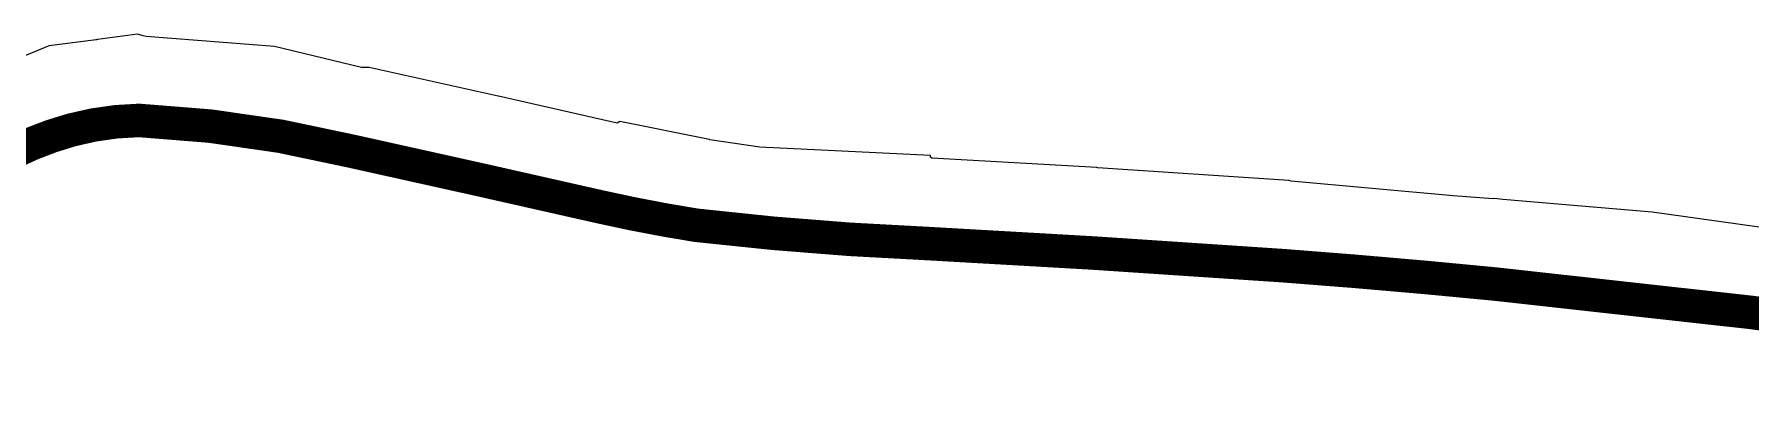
# Model space of a CAD drawing. Header units: inches. Extents: x -52 to 109, y 0 to 35.
# Drawn here: x 75.69 to 80.81, y 2.09 to 3.19 of the extents above; entities that cross this region are included whole.
import ezdxf

# ---------------------------------------------------------------- set-up
doc = ezdxf.new("R2010")
doc.units = ezdxf.units.IN
for name, color, linetype in [('Bottom Layer', 5, 'Continuous'), ('Keep-Out Layer', 6, 'Continuous'), ('Mechanical 4', 56, 'Continuous'), ('Top Layer', 1, 'Continuous')]:
    doc.layers.add(name, color=color, linetype=linetype)

msp = doc.modelspace()

# ---------------------------------------------------------------- linework, layer by layer
at = {"layer": 'Bottom Layer'}
for p, q in [((75.871, 3.1756), (75.7395, 3.1583)), ((75.8725, 3.1758), (75.871, 3.1756)), ((75.8785, 3.1766), (75.8725, 3.1758)), ((75.8801, 3.1768), (75.8785, 3.1766)), ((75.8837, 3.1773), (75.8801, 3.1768)), ((75.8801, 3.1768), (75.8801, 3.1768)), ((76.0027, 3.1929), (75.8837, 3.1773)), ((76.0192, 3.1885), (76.0027, 3.1929)), ((76.0282, 3.1867), (76.0192, 3.1885)), ((76.0192, 3.1885), (76.0192, 3.1885)), ((76.4114, 3.1565), (76.0282, 3.1867)), ((75.7365, 3.1577), (75.5428, 3.0775)), ((75.7395, 3.1583), (75.7365, 3.1577)), ((75.7365, 3.1577), (75.7365, 3.1577)), ((76.6711, 3.0942), (76.4114, 3.1565)), ((76.6939, 3.0937), (76.6711, 3.0942)), ((77.0786, 3.0081), (76.6939, 3.0937)), ((77.079, 3.008), (77.0786, 3.0081)), ((77.0794, 3.008), (77.079, 3.008)), ((77.4338, 2.9279), (77.0794, 3.008)), ((77.4415, 2.9328), (77.4338, 2.9279)), ((77.7092, 2.8795), (77.4415, 2.9328)), ((77.4415, 2.9328), (77.4415, 2.9328)), ((77.4415, 2.9328), (77.4415, 2.9328)), ((77.7102, 2.8781), (77.7092, 2.8795)), ((77.7092, 2.8795), (77.7092, 2.8795)), ((77.7092, 2.8795), (77.7092, 2.8795)), ((77.8593, 2.856), (77.7102, 2.8781)), ((78.3681, 2.831), (77.8593, 2.856)), ((78.368, 2.8267), (78.3681, 2.831)), ((78.3718, 2.8233), (78.368, 2.8267)), ((78.8645, 2.7951), (78.3718, 2.8233)), ((78.8657, 2.7947), (78.8645, 2.7951)), ((78.8669, 2.7949), (78.8657, 2.7947)), ((79.4367, 2.7569), (78.8669, 2.7949)), ((79.444, 2.755), (79.4367, 2.7569)), ((79.9271, 2.7111), (79.444, 2.755)), ((80.0465, 2.7021), (79.9271, 2.7111)), ((80.0505, 2.7029), (80.0465, 2.7021)), ((80.0753, 2.7), (80.0505, 2.7029)), ((80.5201, 2.6624), (80.0753, 2.7)), ((80.0753, 2.7), (80.0753, 2.7)), ((82.2362, 2.4202), (80.5201, 2.6624))]:
    msp.add_line(p, q, dxfattribs=at)
at = {"layer": 'Keep-Out Layer'}
for points in [[(75.8051, 2.9074, 0.1, 0.1, -0.061629), (76.0072, 2.936, 0.1, 0.1, 0)], [(76.0072, 2.936, 0.1, 0.1, -0.047844), (76.6386, 2.8448, 0.1, 0.1, 0)], [(75.6284, 2.8396, 0.1, 0.1, -0.049359), (75.8051, 2.9074, 0.1, 0.1, 0)], [(76.6386, 2.8448, 0.1, 0.1, 0), (77.0233, 2.7593, 0.1, 0.1, 0)], [(77.0233, 2.7593, 0.1, 0.1, 0), (77.3841, 2.6778, 0.1, 0.1, 0)], [(77.6686, 2.6233, 0.1, 0.1, -0.016103), (77.3841, 2.6778, 0.1, 0.1, 0)], [(78.3572, 2.5688, 0.1, 0.1, -0.018606), (77.6686, 2.6233, 0.1, 0.1, 0)], [(78.3572, 2.5688, 0.1, 0.1, 0), (78.8499, 2.5406, 0.1, 0.1, 0)], [(78.8499, 2.5406, 0.1, 0.1, 0), (79.4198, 2.5026, 0.1, 0.1, 0)], [(79.4198, 2.5026, 0.1, 0.1, -0.006073), (80.0505, 2.448, 0.1, 0.1, 0)], [(80.0505, 2.448, 0.1, 0.1, -0.018213), (82.3396, 2.1379, 0.1, 0.1, 0)]]:
    msp.add_lwpolyline(points, format="xyseb", dxfattribs=at)
for points in [[(75.9822, 2.936, 0.05, 0.05, 1), (76.0322, 2.936, 0.05, 0.05, 1)], [(75.9822, 2.936, 0.05, 0.05, 1), (76.0322, 2.936, 0.05, 0.05, 1)], [(75.7801, 2.9074, 0.05, 0.05, 1), (75.8301, 2.9074, 0.05, 0.05, 1)], [(75.7801, 2.9074, 0.05, 0.05, 1), (75.8301, 2.9074, 0.05, 0.05, 1)], [(76.6136, 2.8448, 0.05, 0.05, 1), (76.6636, 2.8448, 0.05, 0.05, 1)], [(76.6136, 2.8448, 0.05, 0.05, 1), (76.6636, 2.8448, 0.05, 0.05, 1)], [(76.9983, 2.7593, 0.05, 0.05, 1), (77.0483, 2.7593, 0.05, 0.05, 1)], [(76.9983, 2.7593, 0.05, 0.05, 1), (77.0483, 2.7593, 0.05, 0.05, 1)], [(77.3591, 2.6778, 0.05, 0.05, 1), (77.4091, 2.6778, 0.05, 0.05, 1)], [(77.3591, 2.6778, 0.05, 0.05, 1), (77.4091, 2.6778, 0.05, 0.05, 1)], [(77.6436, 2.6233, 0.05, 0.05, 1), (77.6936, 2.6233, 0.05, 0.05, 1)], [(77.6436, 2.6233, 0.05, 0.05, 1), (77.6936, 2.6233, 0.05, 0.05, 1)], [(78.3322, 2.5688, 0.05, 0.05, 1), (78.3822, 2.5688, 0.05, 0.05, 1)], [(78.3322, 2.5688, 0.05, 0.05, 1), (78.3822, 2.5688, 0.05, 0.05, 1)], [(78.8249, 2.5406, 0.05, 0.05, 1), (78.8749, 2.5406, 0.05, 0.05, 1)], [(78.8249, 2.5406, 0.05, 0.05, 1), (78.8749, 2.5406, 0.05, 0.05, 1)], [(79.3948, 2.5026, 0.05, 0.05, 1), (79.4448, 2.5026, 0.05, 0.05, 1)], [(79.3948, 2.5026, 0.05, 0.05, 1), (79.4448, 2.5026, 0.05, 0.05, 1)], [(80.0255, 2.448, 0.05, 0.05, 1), (80.0755, 2.448, 0.05, 0.05, 1)], [(80.0255, 2.448, 0.05, 0.05, 1), (80.0755, 2.448, 0.05, 0.05, 1)]]:
    msp.add_lwpolyline(points, format="xyseb", close=True, dxfattribs=at)
at = {"layer": 'Mechanical 4'}
for points in [[(75.8051, 2.9074, 0.1, 0.1, -0.061629), (76.0072, 2.936, 0.1, 0.1, 0)], [(76.0072, 2.936, 0.1, 0.1, -0.047844), (76.6386, 2.8448, 0.1, 0.1, 0)], [(75.6284, 2.8396, 0.1, 0.1, -0.049359), (75.8051, 2.9074, 0.1, 0.1, 0)], [(76.6386, 2.8448, 0.1, 0.1, 0), (77.0233, 2.7593, 0.1, 0.1, 0)], [(77.0233, 2.7593, 0.1, 0.1, 0), (77.3841, 2.6778, 0.1, 0.1, 0)], [(77.6686, 2.6233, 0.1, 0.1, -0.016103), (77.3841, 2.6778, 0.1, 0.1, 0)], [(78.3572, 2.5688, 0.1, 0.1, -0.018606), (77.6686, 2.6233, 0.1, 0.1, 0)], [(78.3572, 2.5688, 0.1, 0.1, 0), (78.8499, 2.5406, 0.1, 0.1, 0)], [(78.8499, 2.5406, 0.1, 0.1, 0), (79.4198, 2.5026, 0.1, 0.1, 0)], [(79.4198, 2.5026, 0.1, 0.1, -0.006073), (80.0505, 2.448, 0.1, 0.1, 0)], [(80.0505, 2.448, 0.1, 0.1, -0.018213), (82.3396, 2.1379, 0.1, 0.1, 0)]]:
    msp.add_lwpolyline(points, format="xyseb", dxfattribs=at)
for points in [[(75.9822, 2.936, 0.05, 0.05, 1), (76.0322, 2.936, 0.05, 0.05, 1)], [(75.9822, 2.936, 0.05, 0.05, 1), (76.0322, 2.936, 0.05, 0.05, 1)], [(75.7801, 2.9074, 0.05, 0.05, 1), (75.8301, 2.9074, 0.05, 0.05, 1)], [(75.7801, 2.9074, 0.05, 0.05, 1), (75.8301, 2.9074, 0.05, 0.05, 1)], [(76.6136, 2.8448, 0.05, 0.05, 1), (76.6636, 2.8448, 0.05, 0.05, 1)], [(76.6136, 2.8448, 0.05, 0.05, 1), (76.6636, 2.8448, 0.05, 0.05, 1)], [(76.9983, 2.7593, 0.05, 0.05, 1), (77.0483, 2.7593, 0.05, 0.05, 1)], [(76.9983, 2.7593, 0.05, 0.05, 1), (77.0483, 2.7593, 0.05, 0.05, 1)], [(77.3591, 2.6778, 0.05, 0.05, 1), (77.4091, 2.6778, 0.05, 0.05, 1)], [(77.3591, 2.6778, 0.05, 0.05, 1), (77.4091, 2.6778, 0.05, 0.05, 1)], [(77.6436, 2.6233, 0.05, 0.05, 1), (77.6936, 2.6233, 0.05, 0.05, 1)], [(77.6436, 2.6233, 0.05, 0.05, 1), (77.6936, 2.6233, 0.05, 0.05, 1)], [(78.3322, 2.5688, 0.05, 0.05, 1), (78.3822, 2.5688, 0.05, 0.05, 1)], [(78.3322, 2.5688, 0.05, 0.05, 1), (78.3822, 2.5688, 0.05, 0.05, 1)], [(78.8249, 2.5406, 0.05, 0.05, 1), (78.8749, 2.5406, 0.05, 0.05, 1)], [(78.8249, 2.5406, 0.05, 0.05, 1), (78.8749, 2.5406, 0.05, 0.05, 1)], [(79.3948, 2.5026, 0.05, 0.05, 1), (79.4448, 2.5026, 0.05, 0.05, 1)], [(79.3948, 2.5026, 0.05, 0.05, 1), (79.4448, 2.5026, 0.05, 0.05, 1)], [(80.0255, 2.448, 0.05, 0.05, 1), (80.0755, 2.448, 0.05, 0.05, 1)], [(80.0255, 2.448, 0.05, 0.05, 1), (80.0755, 2.448, 0.05, 0.05, 1)]]:
    msp.add_lwpolyline(points, format="xyseb", close=True, dxfattribs=at)
at = {"layer": 'Top Layer'}
for p, q in [((75.871, 3.1756), (75.7395, 3.1583)), ((75.8725, 3.1758), (75.871, 3.1756)), ((75.8785, 3.1766), (75.8725, 3.1758)), ((75.8801, 3.1768), (75.8785, 3.1766)), ((75.8837, 3.1773), (75.8801, 3.1768)), ((75.8801, 3.1768), (75.8801, 3.1768)), ((76.0027, 3.1929), (75.8837, 3.1773)), ((76.0192, 3.1885), (76.0027, 3.1929)), ((76.0282, 3.1867), (76.0192, 3.1885)), ((76.0192, 3.1885), (76.0192, 3.1885)), ((76.4114, 3.1565), (76.0282, 3.1867)), ((75.7365, 3.1577), (75.5428, 3.0775)), ((75.7395, 3.1583), (75.7365, 3.1577)), ((75.7365, 3.1577), (75.7365, 3.1577)), ((76.6711, 3.0942), (76.4114, 3.1565)), ((76.6939, 3.0937), (76.6711, 3.0942)), ((77.0786, 3.0081), (76.6939, 3.0937)), ((77.079, 3.008), (77.0786, 3.0081)), ((77.0794, 3.008), (77.079, 3.008)), ((77.4338, 2.9279), (77.0794, 3.008)), ((77.4415, 2.9328), (77.4338, 2.9279)), ((77.7092, 2.8795), (77.4415, 2.9328)), ((77.4415, 2.9328), (77.4415, 2.9328)), ((77.4415, 2.9328), (77.4415, 2.9328)), ((77.7102, 2.8781), (77.7092, 2.8795)), ((77.7092, 2.8795), (77.7092, 2.8795)), ((77.7092, 2.8795), (77.7092, 2.8795)), ((77.8593, 2.856), (77.7102, 2.8781)), ((78.3681, 2.831), (77.8593, 2.856)), ((78.368, 2.8267), (78.3681, 2.831)), ((78.3718, 2.8233), (78.368, 2.8267)), ((78.8645, 2.7951), (78.3718, 2.8233)), ((78.8657, 2.7947), (78.8645, 2.7951)), ((78.8669, 2.7949), (78.8657, 2.7947)), ((79.4367, 2.7569), (78.8669, 2.7949)), ((79.444, 2.755), (79.4367, 2.7569)), ((79.9271, 2.7111), (79.444, 2.755)), ((80.0465, 2.7021), (79.9271, 2.7111)), ((80.0505, 2.7029), (80.0465, 2.7021)), ((80.0753, 2.7), (80.0505, 2.7029)), ((80.5201, 2.6624), (80.0753, 2.7)), ((80.0753, 2.7), (80.0753, 2.7)), ((82.2362, 2.4202), (80.5201, 2.6624))]:
    msp.add_line(p, q, dxfattribs=at)

doc.saveas('drawing.dxf')
